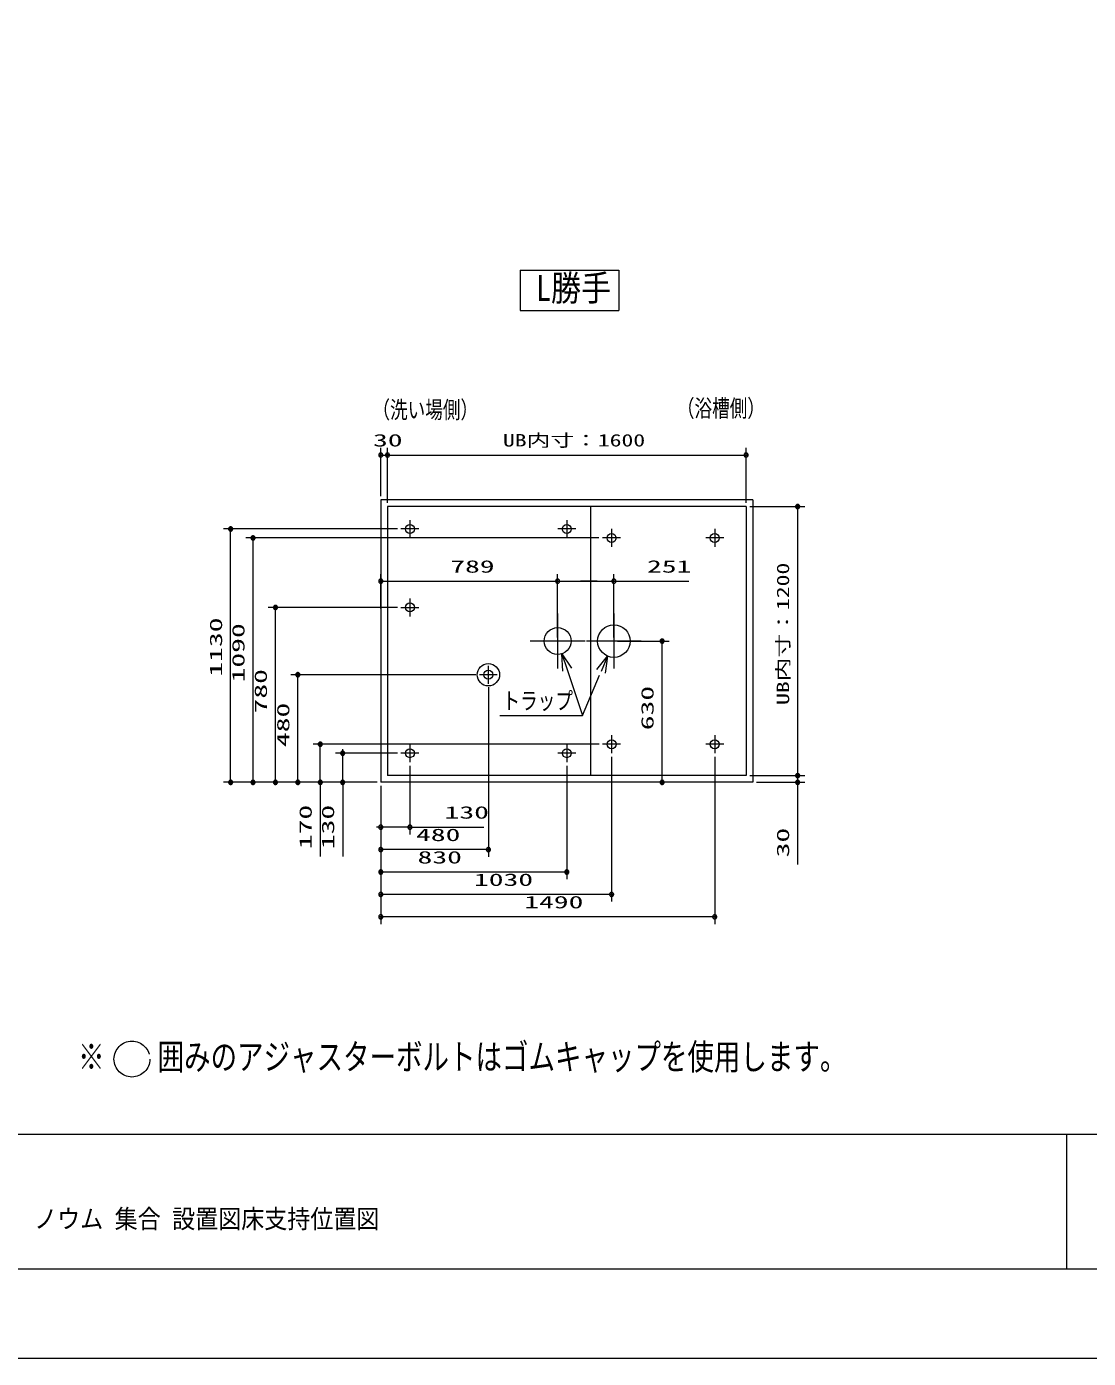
# Model space of a CAD drawing. Units: millimetres on the paper, scale 1:40. Extents: x -305 to 305, y -152 to 152.
# Drawn here: x -187 to -68.6, y -148.5 to 0 of the extents above; entities that cross this region are included whole.
import ezdxf
from ezdxf.enums import TextEntityAlignment as Align

# ---------------------------------------------------------------- set-up
doc = ezdxf.new("R2010")
doc.units = ezdxf.units.MM
doc.linetypes.add('LONG_DASHED2', pattern=[13, 12, -1])
for name, color, linetype, lineweight in [('0-0_PV', 7, 'LONG_DASHED2', 9), ('0-1_HV', 7, 'Continuous', 9), ('0-2_0', 7, 'Continuous', 9), ('0-3_1図面枠', 7, 'Continuous', 9), ('0-4_図面枠', 3, 'Continuous', 9), ('0-5_DEFPOINTS', 7, 'Continuous', 9)]:
    doc.layers.add(name, color=color, linetype=linetype, lineweight=lineweight)
doc.styles.add('ＭＳ ゴシック', font='')
doc.styles.get('ＭＳ ゴシック').set_extended_font_data('MS Gothic')

# ---------------------------------------------------------------- blocks, each defined once
blk = doc.blocks.new('_DOTSMALL')
at = {"layer": '0-2_0'}
for p, q in [((0.0746, 0.1), (-0.0746, 0.1)), ((0.1223, -0.0248), (-0.1223, -0.0248))]:
    blk.add_line(p, q, dxfattribs=at)
for points in [[(0.125, 0), (0.124, 0.0157), (0.1211, 0.0311), (0.1162, 0.046), (0.1095, 0.0602), (0.1011, 0.0735), (0.0911, 0.0856), (0.0797, 0.0963), (0.067, 0.1055), (0.0532, 0.1131), (0.0386, 0.1189), (0.0234, 0.1228), (0.0078, 0.1248), (-0.0078, 0.1248), (-0.0234, 0.1228), (-0.0386, 0.1189), (-0.0532, 0.1131), (-0.067, 0.1055), (-0.0797, 0.0963), (-0.0911, 0.0856), (-0.1011, 0.0735), (-0.1095, 0.0602), (-0.1162, 0.046), (-0.1211, 0.0311), (-0.124, 0.0157), (-0.125, 0), (0, 0)], [(-0.125, 0), (-0.124, -0.0157), (-0.1211, -0.0311), (-0.1162, -0.046), (-0.1095, -0.0602), (-0.1011, -0.0735), (-0.0911, -0.0856), (-0.0797, -0.0963), (-0.067, -0.1055), (-0.0532, -0.1131), (-0.0386, -0.1189), (-0.0234, -0.1228), (-0.0078, -0.1248), (0.0078, -0.1248), (0.0234, -0.1228), (0.0386, -0.1189), (0.0532, -0.1131), (0.067, -0.1055), (0.0797, -0.0963), (0.0911, -0.0856), (0.1011, -0.0735), (0.1095, -0.0602), (0.1162, -0.046), (0.1211, -0.0311), (0.124, -0.0157), (0.125, 0), (0, 0)]]:
    blk.add_lwpolyline(points, close=True, dxfattribs=at)
blk = doc.blocks.new('_OPEN30')
at = {"layer": '0-2_0'}
blk.add_line((0, 0), (-1, 0), dxfattribs=at)
blk.add_lwpolyline([(-1, 0.2679), (0, 0), (-1, -0.2679)], dxfattribs=at)

msp = doc.modelspace()

# ---------------------------------------------------------------- linework, layer by layer
at = {"layer": '0-0_PV'}
msp.add_circle((-175.254, -115.126), 2, dxfattribs=at)
at = {"layer": '0-1_HV'}
for p, q in [((-131.955, -27.144), (-131.955, -31.644)), ((-131.955, -27.144), (-120.955, -27.144)), ((-120.955, -27.144), (-120.955, -31.644)), ((-131.955, -31.644), (-120.955, -31.644)), ((-147.494, -52.365), (-147.494, -46.965)), ((-146.744, -53.115), (-146.744, -46.965)), ((-146.744, -53.115), (-146.744, -46.965)), ((-106.744, -53.115), (-106.744, -46.965)), ((-147.494, -47.765), (-146.744, -47.765)), ((-146.744, -47.765), (-106.744, -47.765)), ((-105.994, -52.765), (-147.494, -52.765)), ((-147.494, -52.765), (-147.494, -84.265)), ((-105.994, -52.765), (-105.994, -84.265)), ((-146.744, -53.515), (-146.744, -83.515)), ((-106.744, -53.515), (-146.744, -53.515)), ((-124.119, -53.515), (-124.119, -83.515)), ((-106.744, -53.515), (-106.744, -83.515)), ((-106.344, -53.515), (-100.194, -53.515)), ((-100.994, -53.515), (-100.994, -83.515)), ((-145.644, -56.015), (-165.044, -56.015)), ((-164.244, -84.265), (-164.244, -56.015)), ((-143.244, -56.015), (-145.244, -56.015)), ((-144.244, -55.015), (-144.244, -57.015)), ((-125.744, -56.015), (-127.744, -56.015)), ((-126.744, -55.015), (-126.744, -57.015)), ((-121.755, -56.015), (-121.755, -58.015)), ((-110.244, -56.015), (-110.244, -58.015)), ((-123.155, -57.015), (-162.544, -57.015)), ((-161.744, -84.265), (-161.744, -57.015)), ((-120.755, -57.015), (-122.755, -57.015)), ((-109.244, -57.015), (-111.244, -57.015)), ((-147.494, -64.892), (-147.494, -61.037)), ((-147.494, -61.837), (-127.769, -61.837)), ((-127.769, -68.115), (-127.769, -61.037)), ((-127.769, -68.115), (-127.769, -61.037)), ((-127.769, -61.837), (-121.494, -61.837)), ((-123.35, -61.837), (-125.206, -61.837)), ((-121.494, -68.115), (-121.494, -61.037)), ((-121.494, -61.837), (-113.132, -61.837)), ((-144.244, -63.765), (-144.244, -65.765)), ((-145.644, -64.765), (-160.044, -64.765)), ((-159.244, -84.265), (-159.244, -64.765)), ((-145.244, -64.765), (-143.244, -64.765)), ((-127.769, -65.453), (-127.769, -71.578)), ((-121.494, -65.453), (-121.494, -71.578)), ((-124.706, -68.515), (-130.831, -68.515)), ((-118.431, -68.515), (-124.556, -68.515)), ((-121.094, -68.515), (-115.312, -68.515)), ((-116.112, -84.265), (-116.112, -68.515)), ((-135.494, -73.265), (-135.494, -71.265)), ((-136.894, -72.265), (-157.544, -72.265)), ((-156.744, -84.265), (-156.744, -72.265)), ((-134.494, -72.265), (-136.494, -72.265)), ((-126.708, -71.699), (-125.003, -76.819)), ((-125.003, -76.819), (-123.102, -72.322)), ((-135.494, -73.665), (-135.494, -92.565)), ((-134.198, -76.819), (-125.003, -76.819)), ((-123.144, -80.015), (-155.044, -80.015)), ((-154.244, -84.265), (-154.244, -80.015)), ((-144.244, -80.015), (-144.244, -82.015)), ((-126.744, -80.015), (-126.744, -82.015)), ((-120.744, -80.015), (-122.744, -80.015)), ((-121.744, -79.015), (-121.744, -81.015)), ((-109.244, -80.015), (-111.244, -80.015)), ((-110.244, -79.015), (-110.244, -81.015)), ((-154.244, -82.409), (-154.244, -80.553)), ((-145.644, -81.015), (-152.544, -81.015)), ((-151.744, -82.409), (-151.744, -80.553)), ((-151.744, -84.265), (-151.744, -81.015)), ((-143.244, -81.015), (-145.244, -81.015)), ((-125.744, -81.015), (-127.744, -81.015)), ((-121.744, -81.415), (-121.744, -97.565)), ((-110.244, -81.415), (-110.244, -100.065)), ((-144.244, -82.415), (-144.244, -90.065)), ((-126.744, -82.415), (-126.744, -95.065)), ((-147.894, -84.265), (-165.044, -84.265)), ((-147.894, -84.265), (-162.544, -84.265)), ((-147.894, -84.265), (-160.044, -84.265)), ((-147.894, -84.265), (-157.544, -84.265)), ((-147.894, -84.265), (-155.044, -84.265)), ((-154.244, -84.265), (-154.244, -92.519)), ((-147.894, -84.265), (-152.544, -84.265)), ((-151.744, -84.265), (-151.744, -92.519)), ((-105.994, -84.265), (-147.494, -84.265)), ((-106.744, -83.515), (-146.744, -83.515)), ((-113.221, -84.265), (-116.912, -84.265)), ((-106.344, -83.515), (-100.194, -83.515)), ((-106.344, -83.515), (-100.194, -83.515)), ((-105.594, -84.265), (-100.194, -84.265)), ((-100.994, -83.515), (-100.994, -84.265)), ((-100.994, -84.265), (-100.994, -93.432)), ((-147.494, -84.665), (-147.494, -92.565)), ((-147.494, -84.665), (-147.494, -90.065)), ((-147.494, -84.665), (-147.494, -97.565)), ((-147.494, -84.665), (-147.494, -95.065)), ((-147.494, -84.665), (-147.494, -100.065)), ((-146.1, -89.265), (-147.956, -89.265)), ((-144.244, -89.265), (-147.494, -89.265)), ((-144.244, -89.265), (-135.99, -89.265)), ((-135.494, -91.765), (-147.494, -91.765)), ((-126.744, -94.265), (-147.494, -94.265)), ((-121.744, -96.765), (-147.494, -96.765)), ((-110.244, -99.265), (-147.494, -99.265))]:
    msp.add_line(p, q, dxfattribs=at)
for centre, radius in [((-144.244, -56.015), 0.5), ((-126.744, -56.015), 0.5), ((-121.755, -57.015), 0.5), ((-110.244, -57.015), 0.5), ((-144.244, -64.765), 0.5), ((-121.494, -68.515), 1.812), ((-127.769, -68.515), 1.5), ((-135.494, -72.265), 1.25), ((-135.494, -72.265), 0.5), ((-121.744, -80.015), 0.5), ((-110.244, -80.015), 0.5), ((-144.244, -81.015), 0.5), ((-126.744, -81.015), 0.5)]:
    msp.add_circle(centre, radius, dxfattribs=at)
at = {"layer": '0-2_0'}
msp.add_line((-71.017, -123.498), (-71.017, -138.498), dxfattribs=at)
at = {"layer": '0-4_図面枠'}
msp.add_line((-291.017, -123.498), (108.983, -123.498), dxfattribs=at)
msp.add_lwpolyline([(-291.017, -138.498), (108.983, -138.498), (108.983, 138.502), (-291.017, 138.502)], close=True, dxfattribs=at)
at = {"layer": '0-5_DEFPOINTS'}
msp.add_line((118.983, -148.498), (-301.017, -148.498), dxfattribs=at)

# ---------------------------------------------------------------- block references
at = {"layer": '0-1_HV', "xscale": 1.856, "yscale": 1.856}
for p in [(-147.494, -47.765), (-106.744, -47.765), (-127.769, -61.837), (-121.494, -61.837), (-144.244, -89.265), (-135.494, -91.765), (-121.744, -96.765), (-110.244, -99.265)]:
    msp.add_blockref('_DOTSMALL', p, dxfattribs=at)
for name, p, rotation in [('_DOTSMALL', (-146.744, -47.765), 180), ('_DOTSMALL', (-146.744, -47.765), 180), ('_DOTSMALL', (-100.994, -53.515), 90), ('_DOTSMALL', (-164.244, -56.015), 90), ('_DOTSMALL', (-161.744, -57.015), 90), ('_DOTSMALL', (-147.494, -61.837), 180), ('_DOTSMALL', (-127.769, -61.837), 180), ('_DOTSMALL', (-159.244, -64.765), 90), ('_DOTSMALL', (-116.112, -68.515), 90), ('_OPEN30', (-127.295, -69.938), 108.41877), ('_OPEN30', (-122.199, -70.185), 67.09005), ('_DOTSMALL', (-156.744, -72.265), 90), ('_DOTSMALL', (-154.244, -80.015), 90), ('_DOTSMALL', (-151.744, -81.015), 90), ('_DOTSMALL', (-164.244, -84.265), 270), ('_DOTSMALL', (-161.744, -84.265), 270), ('_DOTSMALL', (-159.244, -84.265), 270), ('_DOTSMALL', (-156.744, -84.265), 270), ('_DOTSMALL', (-154.244, -84.265), 270), ('_DOTSMALL', (-151.744, -84.265), 270), ('_DOTSMALL', (-116.112, -84.265), 270), ('_DOTSMALL', (-100.994, -83.515), 270), ('_DOTSMALL', (-100.994, -83.515), 270), ('_DOTSMALL', (-100.994, -84.265), 90), ('_DOTSMALL', (-147.494, -89.265), 180), ('_DOTSMALL', (-147.494, -91.765), 180), ('_DOTSMALL', (-147.494, -94.265), 90), ('_DOTSMALL', (-126.744, -94.265), 270), ('_DOTSMALL', (-147.494, -96.765), 180), ('_DOTSMALL', (-147.494, -99.265), 180)]:
    msp.add_blockref(name, p, dxfattribs=dict(at, rotation=rotation))

# ---------------------------------------------------------------- texts
at = {"layer": '0-0_PV', "style": 'ＭＳ ゴシック', "width": 0.75}
msp.add_text('※\u3000\u3000囲みのアジャスターボルトはゴムキャップを使用します。', height=2.889, dxfattribs=at).set_placement((-181.26, -117.181), align=Align.BOTTOM_LEFT)
at = {"layer": '0-1_HV', "style": 'ＭＳ ゴシック'}
for s, height, width, p in [('L勝手', 2.889, 0.85, (-130.176, -31.449)), ('（洗い場側）', 1.921, 0.75, (-148.429, -44.252)), ('（浴槽側）', 1.921, 0.75, (-114.465, -44.091)), ('30', 1.386, 1.75, (-148.361, -47.232)), ('UB内寸：1600', 1.386, 1.4, (-133.864, -47.232)), ('789', 1.386, 1.75, (-139.745, -61.303)), ('251', 1.386, 1.75, (-117.796, -61.303)), ('トラップ', 1.921, 0.75, (-133.922, -76.713)), ('130', 1.386, 1.75, (-140.378, -88.732)), ('480', 1.386, 1.75, (-143.564, -91.232)), ('830', 1.386, 1.75, (-143.392, -93.732)), ('1030', 1.386, 1.75, (-137.103, -96.232)), ('1490', 1.386, 1.75, (-131.491, -98.732))]:
    msp.add_text(s, height=height, dxfattribs=dict(at, width=width)).set_placement(p, align=Align.BOTTOM_LEFT)
for s, width, p in [('UB内寸：1200', 1.4, (-101.527, -75.636)), ('1130', 1.75, (-164.777, -72.486)), ('1090', 1.75, (-162.277, -73.124)), ('780', 1.75, (-159.777, -76.585)), ('630', 1.75, (-116.645, -78.46)), ('480', 1.75, (-157.277, -80.335)), ('170', 1.75, (-154.777, -91.719)), ('130', 1.75, (-152.277, -91.719)), ('30', 1.75, (-101.527, -92.632))]:
    msp.add_text(s, height=1.386, rotation=90, dxfattribs=dict(at, width=width)).set_placement(p, align=Align.BOTTOM_LEFT)
at = {"layer": '0-3_1図面枠', "style": 'ＭＳ ゴシック', "width": 0.9}
msp.add_text('ノウム 集合 設置図床支持位置図', height=2.092, dxfattribs=at).set_placement((-186.165, -134.614), align=Align.BOTTOM_LEFT)

doc.saveas('drawing.dxf')
